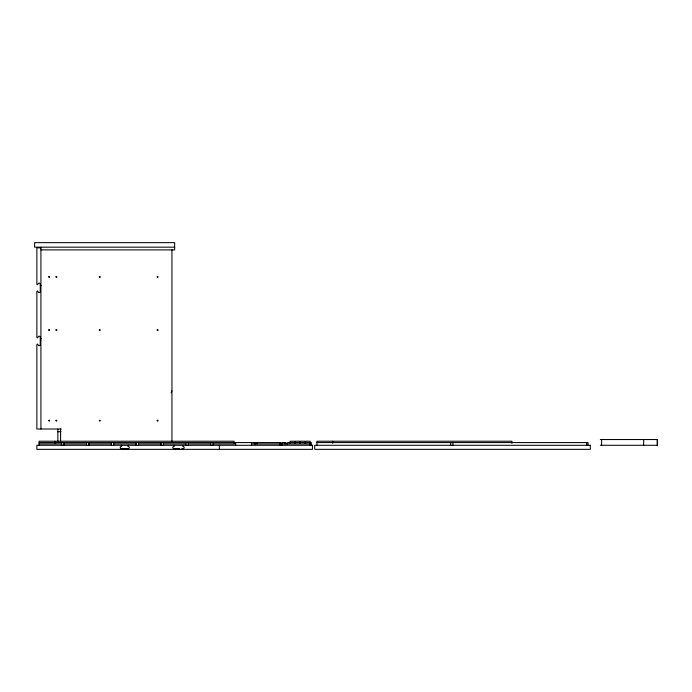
<?xml version="1.0" encoding="UTF-8"?>
<svg xmlns="http://www.w3.org/2000/svg" width="692" height="692" viewBox="0 0 692 692"><rect width="100%" height="100%" fill="white"/><g stroke="black" fill="none" stroke-linecap="round" stroke-linejoin="round"><path stroke-width="1.04" d="M171.14 392.805L171.945 390.859M128.124 445.285L127.553 445.847L128.124 446.409A1.133 1.133 0 0 1 129.248 447.542A1.133 1.133 0 0 1 128.124 448.667L121.342 448.667A1.133 1.133 0 0 1 120.218 447.542A1.133 1.133 0 0 1 121.342 446.409L121.904 445.847L121.342 445.285M183.017 445.285L182.446 445.847L183.017 446.409A1.133 1.133 0 0 1 184.141 447.542A1.133 1.133 0 0 1 183.017 448.667L181.884 448.667L181.884 449.35M174.652 247.174L34.6 247.174L34.6 242.65L174.652 242.65L174.652 249.881L40.923 249.881M40.923 247.848L36.858 247.848L36.858 284.222L37.42 284.784L37.991 284.222A1.133 1.133 0 0 1 39.115 283.089A1.133 1.133 0 0 1 40.248 284.222L40.248 285.346L40.923 285.346M40.923 285.796L40.248 285.796L40.248 291.444A1.133 1.133 0 0 1 39.115 292.578A1.133 1.133 0 0 1 37.991 291.444L37.42 290.882L36.858 291.444L36.858 337.307L37.42 337.869L37.991 337.307A1.133 1.133 0 0 1 39.115 336.174A1.133 1.133 0 0 1 40.248 337.307L40.248 338.431L40.923 338.431M40.923 338.881L40.248 338.881L40.248 344.529A1.133 1.133 0 0 1 39.115 345.663A1.133 1.133 0 0 1 37.991 344.529L37.42 343.967L36.858 344.529L36.858 429.014L61.285 429.014M57.869 431.73L61.095 431.73M600.353 439.541L657.4 439.541L657.4 445.285L600.353 445.285M39.115 442.569L280.822 442.569L280.822 445.285M316.971 442.569L588.044 442.569L588.044 445.285M39.115 443.927L61.709 443.927M63.967 443.927L86.552 443.927M88.818 443.927L111.403 443.927M113.661 443.927L136.255 443.927M138.512 443.927L161.098 443.927M163.364 443.927L185.949 443.927M188.207 443.927L210.8 443.927M213.058 443.927L235.643 443.927M251.456 443.927L279.698 443.927M281.955 443.927L310.189 443.927M173.977 445.285L174.54 445.847L173.977 446.409A1.133 1.133 0 0 0 172.844 447.542A1.133 1.133 0 0 0 173.977 448.667L179.626 448.667L179.626 449.35M657.288 439.541L657.288 445.285M643.664 439.541L643.664 445.285M601.599 439.541L601.599 445.285M586.686 442.569L586.686 445.285M511.916 443.252L511.916 441.219L316.971 441.219L316.971 445.285M452.957 442.569L452.957 445.285M450.7 442.569L450.7 445.285M332.783 441.219L332.783 443.252M311.322 445.285L311.322 442.569L287.604 442.569L287.604 443.927M310.189 445.285L310.189 441.219L305.674 441.219L305.674 443.252M304.999 443.252L304.999 441.219L300.475 441.219L300.475 443.252M299.8 443.252L299.8 441.219L295.285 441.219L295.285 443.252M294.602 443.252L294.602 441.219L290.086 441.219L290.086 443.252M286.021 443.927L286.021 442.569L281.955 442.569L281.955 445.285M284.896 442.569L284.896 443.927M279.698 442.569L279.698 445.285M257.104 442.569L257.104 443.927M255.53 442.569L255.53 443.927M254.397 442.569L254.397 443.927M251.456 442.569L251.456 445.285M235.643 442.569L235.643 445.285M234.069 443.252L234.069 441.219L39.115 441.219L39.115 445.285M219.381 445.285L219.381 449.35M213.058 442.569L213.058 445.285M210.8 442.569L210.8 445.285M188.207 442.569L188.207 445.285M185.949 442.569L185.949 445.285M171.945 249.881L171.945 441.6M163.364 442.569L163.364 445.285M161.098 442.569L161.098 445.285M138.512 442.569L138.512 445.285M136.255 442.569L136.255 445.285M126.991 448.667L126.991 449.35M113.661 442.569L113.661 445.285M111.403 442.569L111.403 445.285M88.818 442.569L88.818 445.285M86.552 442.569L86.552 445.285M63.967 442.569L63.967 445.285M61.709 442.569L61.709 445.285M60.576 429.014L60.576 442.093M57.869 429.014L57.869 442.093M54.928 441.219L54.928 443.252M40.923 247.174L40.923 429.014M99.328 276.869C100.132 278.988 100.928 275.269 99.328 276.869M99.328 329.954C100.132 332.073 100.928 328.354 99.328 329.954M99.328 420.537C100.132 422.656 100.928 418.937 99.328 420.537M48.734 276.861C49.495 278.997 50.36 275.286 48.734 276.861M48.734 329.946C49.495 332.082 50.36 328.371 48.734 329.946M48.734 420.528C49.495 422.665 50.36 418.954 48.734 420.528M55.965 276.843C56.657 278.997 57.644 275.321 55.965 276.843M55.965 329.928C56.657 332.082 57.644 328.406 55.965 329.928M55.965 420.511C56.657 422.665 57.644 418.989 55.965 420.511M157.17 276.835C157.828 278.997 158.866 275.338 157.17 276.835M157.17 329.92C157.828 332.091 158.866 328.423 157.17 329.92M157.17 420.502C157.828 422.674 158.866 419.006 157.17 420.502M312.455 445.285L36.858 445.285L36.858 449.35L312.455 449.35L312.455 445.285M590.302 445.285L314.713 445.285L314.713 449.35L590.302 449.35L590.302 445.285"/></g></svg>
